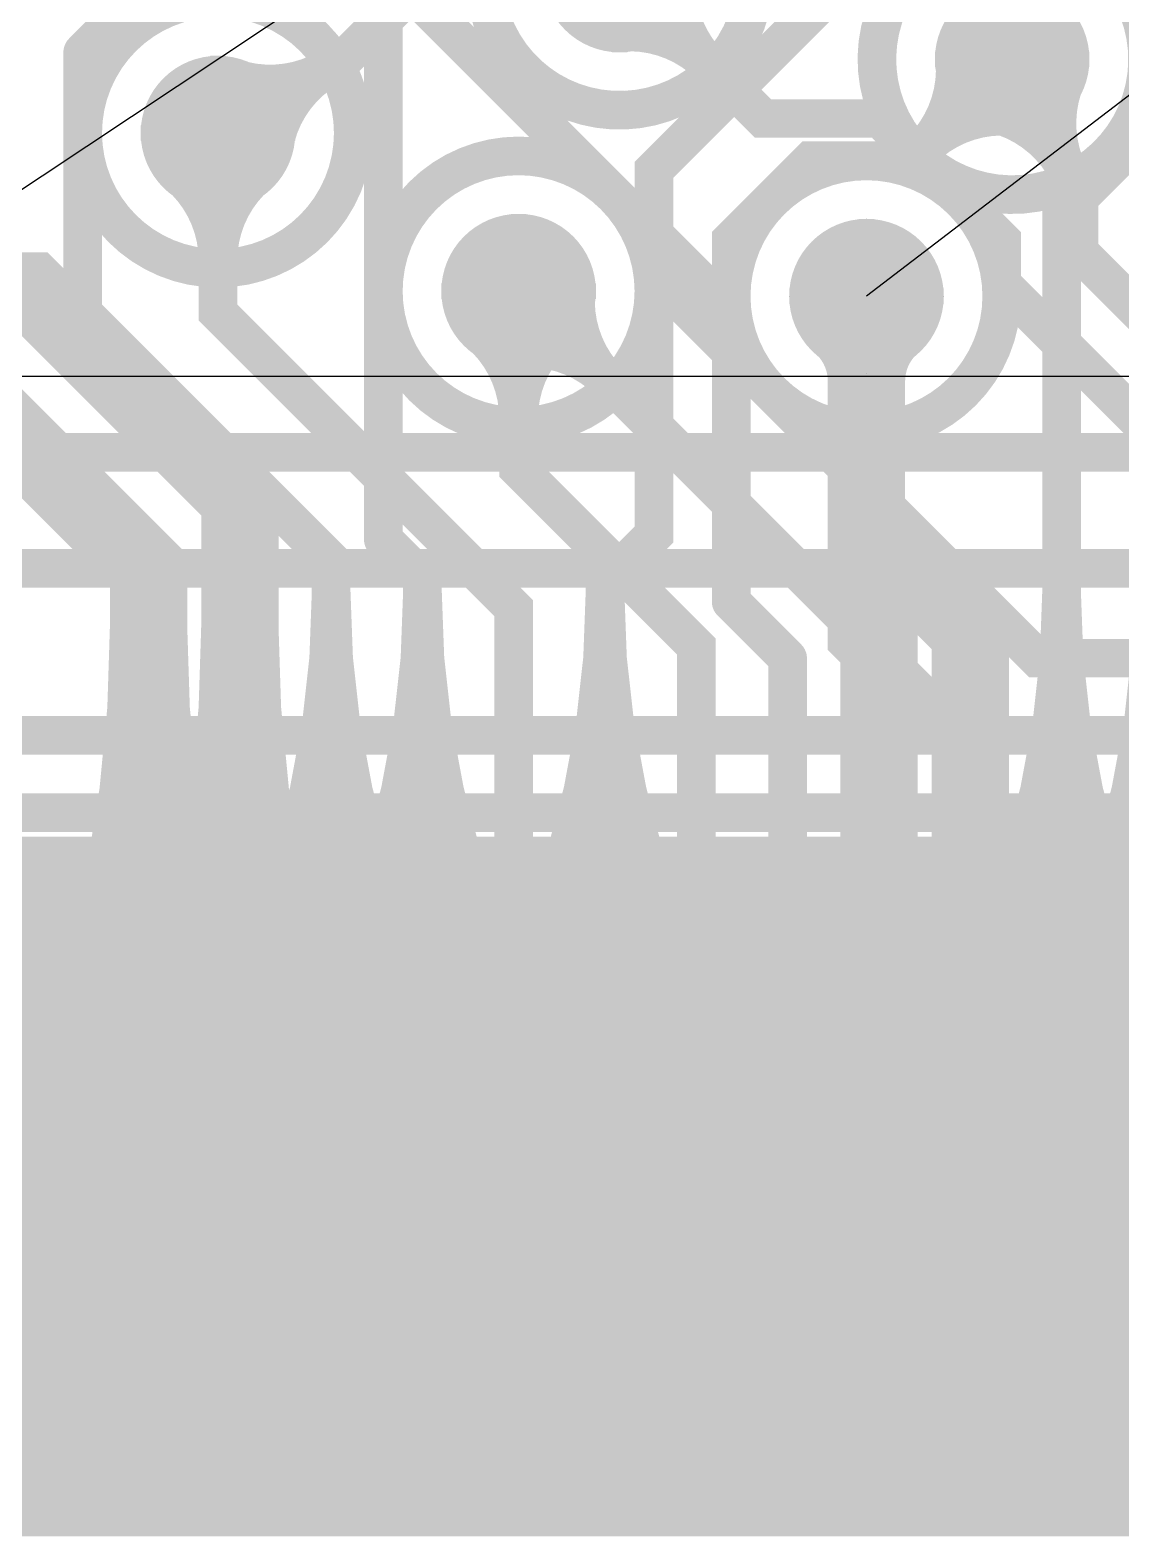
# Model space of a CAD drawing. Extents: x -4539 to 5978, y -4736 to 3041.
# Drawn here: x 1226.8 to 1367.9, y 10.7 to 204.8 of the extents above; entities that cross this region are included whole.
import ezdxf

# ---------------------------------------------------------------- set-up
doc = ezdxf.new("R2010")
doc.units = 0
for name, pattern in [('KEEPOUT_00000100', [2, 1, 1]), ('SIG_104', [2, 1, 1]), ('SIG_172', [2, 1, 1]), ('SIG_173', [2, 1, 1]), ('SIG_175', [2, 1, 1]), ('SIG_195', [2, 1, 1]), ('SIG_196', [2, 1, 1]), ('SIG_56', [2, 1, 1]), ('SIG_60', [2, 1, 1]), ('SIG_76', [2, 1, 1]), ('SIG_82', [2, 1, 1]), ('SIG_84', [2, 1, 1]), ('SIG_90', [2, 1, 1]), ('SIG_92', [2, 1, 1]), ('SIG_95', [2, 1, 1])]:
    doc.linetypes.add(name, pattern=pattern)
doc.layers.get('0').update_dxf_attribs({"color": 254, "linetype": 'CONTINUOUS'})
for name, color, linetype in [('DRIL_NPLTE_THRU_01', 16, 'CONTINUOUS'), ('DRIL_NPLTE_THRU_02', 2, 'CONTINUOUS'), ('DRIL_NPLTE_THRU_03', 34, 'CONTINUOUS'), ('DRIL_NPLTE_THRU_04', 96, 'CONTINUOUS'), ('DRIL_NPLTE_THRU_05', 6, 'CONTINUOUS'), ('DRIL_NPLTE_THRU_06', 176, 'CONTINUOUS'), ('DRIL_PLTE_THRU_01', 16, 'CONTINUOUS'), ('DRIL_PLTE_THRU_02', 2, 'CONTINUOUS'), ('DRIL_PLTE_THRU_03', 34, 'CONTINUOUS'), ('DRIL_PLTE_THRU_04', 96, 'CONTINUOUS'), ('DRIL_PLTE_THRU_05', 6, 'CONTINUOUS'), ('DRIL_PLTE_THRU_06', 176, 'CONTINUOUS'), ('DRIL_SYMBOL', 254, 'CONTINUOUS'), ('KEEPOUT_00', 43, 'CONTINUOUS'), ('LINK_00', 254, 'CONTINUOUS'), ('PADS_BOT', 5, 'CONTINUOUS'), ('PADS_INNER', 1, 'CONTINUOUS'), ('PADS_TOP', 1, 'CONTINUOUS'), ('POUR_OUTLINE_02', 56, 'CONTINUOUS'), ('POUR_OUTLINE_05', 216, 'CONTINUOUS'), ('POUR_VIATHERM_05', 216, 'CONTINUOUS'), ('POUR_VOID_02', 56, 'CONTINUOUS'), ('POUR_VOID_05', 216, 'CONTINUOUS'), ('TEAR_01', 1, 'CONTINUOUS'), ('TEAR_03', 43, 'CONTINUOUS'), ('TEAR_04', 3, 'CONTINUOUS'), ('TEAR_06', 5, 'CONTINUOUS'), ('TRACE_01', 1, 'CONTINUOUS'), ('TRACE_03', 43, 'CONTINUOUS'), ('TRACE_04', 3, 'CONTINUOUS'), ('TRACE_06', 5, 'CONTINUOUS'), ('VIAPTS', 1, 'CONTINUOUS')]:
    doc.layers.add(name, color=color, linetype=linetype)

# ---------------------------------------------------------------- blocks, each defined once
blk = doc.blocks.new('POUR_VOID_629')
at = {"layer": 'POUR_VOID_02', "const_width": 5}
blk.add_lwpolyline([(-4966.39, -6308.54, 1), (-4931.39, -6308.54, 1)], format="xyb", close=True, dxfattribs=at)
blk = doc.blocks.new('POUR_VOID_603')
at = {"layer": 'POUR_VOID_02', "const_width": 5}
blk.add_lwpolyline([(-4898.08, -6270.63, -4.770852), (-4884.87, -6275.43, -4.770852)], format="xyb", close=True, dxfattribs=at)
blk = doc.blocks.new('POUR_VOID_602')
at = {"layer": 'POUR_VOID_02', "const_width": 5}
blk.add_lwpolyline([(-4927.5, -6329, 1), (-4892.5, -6329, 1)], format="xyb", close=True, dxfattribs=at)
blk = doc.blocks.new('POUR_VOID_568')
at = {"layer": 'POUR_VOID_02', "const_width": 5}
blk.add_lwpolyline([(-4837.57, -6283.74, -3.610105), (-4855.58, -6284.26, -3.610105)], format="xyb", close=True, dxfattribs=at)
blk = doc.blocks.new('POUR_VOID_567')
at = {"layer": 'POUR_VOID_02', "const_width": 5}
blk.add_lwpolyline([(-4882.5, -6329.65, 1), (-4847.5, -6329.65, 1)], format="xyb", close=True, dxfattribs=at)
blk = doc.blocks.new('POUR_OUTLINE_418')
at = {"layer": 'POUR_OUTLINE_02', "const_width": 5}
blk.add_lwpolyline([(-3557.5, -5612.5), (-3557.5, -4942.5), (-6182.5, -4942.5), (-6182.5, -5617.5), (-6166.44, -5617.5, -0.691217), (-6166.44, -5802.5), (-6182.5, -5802.5), (-6182.5, -6482.5), (-5597.5, -6482.5), (-5597.5, -6359.83, -0.121918), (-5590.76, -6342.93, -5.51621), (-5582.07, -6334.24, -0.564646), (-5522.5, -6359.83), (-5522.5, -6482.5), (-3557.5, -6482.5), (-3557.5, -5807.5), (-3558.62, -5807.5, -0.806303), (-3558.62, -5612.5)], format="xyb", close=True, dxfattribs=at)
for name in ['POUR_VOID_603', 'POUR_VOID_568', 'POUR_VOID_629', 'POUR_VOID_602', 'POUR_VOID_567']:
    blk.add_blockref(name, (0, 0))
blk = doc.blocks.new('POUR_HEADER_0')
blk.add_blockref('POUR_OUTLINE_418', (6185, 6485))
blk = doc.blocks.new('POUR_VOID_100')
at = {"layer": 'POUR_VOID_05', "const_width": 5}
blk.add_lwpolyline([(-4966.39, -6308.54, 1), (-4931.39, -6308.54, 1)], format="xyb", close=True, dxfattribs=at)
blk = doc.blocks.new('POUR_VOID_88')
at = {"layer": 'POUR_VOID_05', "const_width": 5}
blk.add_lwpolyline([(-4898.08, -6270.63, -4.770852), (-4884.87, -6275.43, -4.770852)], format="xyb", close=True, dxfattribs=at)
blk = doc.blocks.new('POUR_VOID_87')
at = {"layer": 'POUR_VOID_05', "const_width": 5}
blk.add_lwpolyline([(-4927.5, -6329, 1), (-4892.5, -6329, 1)], format="xyb", close=True, dxfattribs=at)
blk = doc.blocks.new('POUR_VOID_83')
at = {"layer": 'POUR_VOID_05', "const_width": 5}
blk.add_lwpolyline([(-4837.57, -6283.74, -3.610105), (-4855.58, -6284.26, -3.610105)], format="xyb", close=True, dxfattribs=at)
blk = doc.blocks.new('POUR_OUTLINE_4')
at = {"layer": 'POUR_OUTLINE_05', "const_width": 5}
blk.add_lwpolyline([(-5097.5, -6349.86), (-4553.88, -6349.86), (-4553.88, -6309.11), (-4555.99, -6306.99, -0.37493), (-4572.26, -6290.72), (-4593.75, -6269.24, -0.1128), (-4596.39, -6276.57, -4.322827), (-4609.53, -6284.55, -0.98486), (-4613.24, -6249.75), (-4637.54, -6225.44), (-4637.54, -6123.48), (-4636.56, -6123.48, -2.100063), (-4609.39, -6123.48), (-4343.92, -6123.48, -1.29963), (-4310.08, -6123.48), (-4299.92, -6123.48, -0.923355)], format="xyb", dxfattribs=at)
for name in ['POUR_VOID_88', 'POUR_VOID_83', 'POUR_VOID_100', 'POUR_VOID_87']:
    blk.add_blockref(name, (0, 0))
blk = doc.blocks.new('POUR_VIATHERM_376')
at = {"layer": 'POUR_VIATHERM_05'}
for points in [[(-4865, -6319.65), (-4865, -6319.65)], [(-4875, -6329.65), (-4875, -6329.65)], [(-4855, -6329.65), (-4855, -6329.65)], [(-4865, -6339.65), (-4865, -6339.65)]]:
    blk.add_lwpolyline(points, dxfattribs=at)
blk = doc.blocks.new('POUR_HEADER_1')
for name in ['POUR_OUTLINE_4', 'POUR_VIATHERM_376']:
    blk.add_blockref(name, (5333.86, 5791.34))
blk = doc.blocks.new('POUR_VOID_187')
at = {"layer": 'POUR_VOID_05', "const_width": 5}
blk.add_lwpolyline([(-4293.48, -6138.48), (-4622.54, -6138.48), (-4622.54, -6219.23), (-4565.83, -6275.94, -0.235608), (-4550.58, -6272.55, -0.772156), (-4520.86, -6256.31, -4.274512), (-4516.33, -6271.16, -0.438077), (-4537.82, -6285.29, -0.240171), (-4541.4, -6300.78, -0.148142), (-4538.88, -6309.11), (-4538.88, -6311.74, -0.052246), (-4535.24, -6311.52, -2.752787), (-4518.66, -6326.67, -0.504635), (-4538.88, -6346.26), (-4538.88, -6349.86, -0.414215), (-4553.88, -6364.86), (-5097.5, -6364.86, -0.21342)], format="xyb", dxfattribs=at)
blk = doc.blocks.new('POUR_OUTLINE_162')
at = {"layer": 'POUR_OUTLINE_05', "const_width": 5}
blk.add_lwpolyline([(-3557.5, -5612.5), (-3557.5, -4942.5), (-6182.5, -4942.5), (-6182.5, -5617.5), (-6166.44, -5617.5, -0.691217), (-6166.44, -5802.5), (-6182.5, -5802.5), (-6182.5, -6482.5), (-5597.5, -6482.5), (-5597.5, -6359.83, -0.121918), (-5590.76, -6342.93, -0.711311), (-5613.56, -6318.99, -4.185103), (-5600.74, -6309.72, -0.59758), (-5582.07, -6334.24, -0.564646), (-5522.5, -6359.83), (-5522.5, -6482.5), (-3557.5, -6482.5), (-3557.5, -5807.5), (-3558.62, -5807.5, -0.806303), (-3558.62, -5612.5)], format="xyb", close=True, dxfattribs=at)
blk.add_blockref('POUR_VOID_187', (0, 0))
blk = doc.blocks.new('POUR_HEADER_3')
blk.add_blockref('POUR_OUTLINE_162', (6185, 6485))
blk = doc.blocks.new('KEEPOUT_20')
at = {"layer": 'KEEPOUT_00', "linetype": 'KEEPOUT_00000100'}
blk.add_lwpolyline([(0, 44.59), (2718.1, 44.59), (2718.1, -115.41), (0, -115.41)], close=True, dxfattribs=at)
blk = doc.blocks.new('DRIL_SYMBOL_0')
at = {"layer": 'DRIL_SYMBOL', "const_width": 2}
for points in [[(0, -10), (0, 10)], [(-10, 0), (10, 0)]]:
    blk.add_lwpolyline(points, dxfattribs=at)
blk = doc.blocks.new('DRIL_HOLE_0')
blk.add_lwpolyline([(0, 0, 1), (0, 0, 1)], format="xyb", close=True)
blk.add_blockref('DRIL_SYMBOL_0', (0, 0))
blk = doc.blocks.new('PAD_2')
blk.add_lwpolyline([(0, 0, 1), (0, 0, 1)], format="xyb", close=True)
blk = doc.blocks.new('PAD_10')
at = {"const_width": 17.72}
blk.add_lwpolyline([(-45.28, 0), (45.28, 0)], dxfattribs=at)
blk = doc.blocks.new('STK_TOP_13')
at = {"layer": 'DRIL_NPLTE_THRU_01'}
blk.add_blockref('DRIL_HOLE_0', (0, 0), dxfattribs=at)
at = {"layer": 'DRIL_NPLTE_THRU_02'}
blk.add_blockref('DRIL_HOLE_0', (0, 0), dxfattribs=at)
at = {"layer": 'DRIL_NPLTE_THRU_03'}
blk.add_blockref('DRIL_HOLE_0', (0, 0), dxfattribs=at)
at = {"layer": 'DRIL_NPLTE_THRU_04'}
blk.add_blockref('DRIL_HOLE_0', (0, 0), dxfattribs=at)
at = {"layer": 'DRIL_NPLTE_THRU_05'}
blk.add_blockref('DRIL_HOLE_0', (0, 0), dxfattribs=at)
at = {"layer": 'DRIL_NPLTE_THRU_06'}
blk.add_blockref('DRIL_HOLE_0', (0, 0), dxfattribs=at)
at = {"layer": 'PADS_BOT'}
blk.add_blockref('PAD_2', (0, 0), dxfattribs=at)
at = {"layer": 'PADS_INNER'}
blk.add_blockref('PAD_2', (0, 0), dxfattribs=at)
at = {"layer": 'PADS_TOP', "rotation": 90}
blk.add_blockref('PAD_10', (0, 0), dxfattribs=at)
blk = doc.blocks.new('STK_TOP_12')
at = {"layer": 'DRIL_NPLTE_THRU_01'}
blk.add_blockref('DRIL_HOLE_0', (0, 0), dxfattribs=at)
at = {"layer": 'DRIL_NPLTE_THRU_02'}
blk.add_blockref('DRIL_HOLE_0', (0, 0), dxfattribs=at)
at = {"layer": 'DRIL_NPLTE_THRU_03'}
blk.add_blockref('DRIL_HOLE_0', (0, 0), dxfattribs=at)
at = {"layer": 'DRIL_NPLTE_THRU_04'}
blk.add_blockref('DRIL_HOLE_0', (0, 0), dxfattribs=at)
at = {"layer": 'DRIL_NPLTE_THRU_05'}
blk.add_blockref('DRIL_HOLE_0', (0, 0), dxfattribs=at)
at = {"layer": 'DRIL_NPLTE_THRU_06'}
blk.add_blockref('DRIL_HOLE_0', (0, 0), dxfattribs=at)
at = {"layer": 'PADS_BOT', "rotation": 90}
blk.add_blockref('PAD_10', (0, 0), dxfattribs=at)
at = {"layer": 'PADS_INNER'}
blk.add_blockref('PAD_2', (0, 0), dxfattribs=at)
at = {"layer": 'PADS_TOP'}
blk.add_blockref('PAD_2', (0, 0), dxfattribs=at)
blk = doc.blocks.new('SYM_TOP_10')
for name, p in [('STK_TOP_13', (1218.5, 55.12)), ('STK_TOP_12', (1230.31, 55.12)), ('STK_TOP_13', (1242.13, 55.12)), ('STK_TOP_12', (1253.94, 55.12)), ('STK_TOP_13', (1265.75, 55.12)), ('STK_TOP_12', (1277.56, 55.12)), ('STK_TOP_13', (1289.37, 55.12)), ('STK_TOP_12', (1301.18, 55.12)), ('STK_TOP_13', (1312.99, 55.12)), ('STK_TOP_12', (1324.8, 55.12)), ('STK_TOP_13', (1336.61, 55.12)), ('STK_TOP_12', (1348.43, 55.12)), ('STK_TOP_13', (1360.24, 55.12)), ('STK_TOP_12', (1372.05, 55.12))]:
    blk.add_blockref(name, p)
blk = doc.blocks.new('PART_TOP_35')
blk.add_blockref('SYM_TOP_10', (0, 0))
blk = doc.blocks.new('TRACE_1216')
at = {"layer": 'TRACE_04', "linetype": 'SIG_56', "const_width": 5}
blk.add_lwpolyline([(678.92, 214.88), (719.2, 174.6), (719.2, 149.8), (755.5, 113.5), (2073.89, 113.5), (2140.68, 180.29), (2140.68, 198.63)], dxfattribs=at)
blk = doc.blocks.new('TRACE_1782')
at = {"layer": 'TRACE_04', "linetype": 'SIG_60', "const_width": 5}
blk.add_lwpolyline([(653, 221), (653, 197.62), (662, 188.62), (662, 182.25), (740.75, 103.5), (2078.03, 103.5), (2150.68, 176.14), (2150.68, 189.46)], dxfattribs=at)
blk = doc.blocks.new('SMOOTH_5')
at = {"const_width": 2.5}
blk.add_lwpolyline([(-1.25, 0, 1), (1.25, 0, 1)], format="xyb", close=True, dxfattribs=at)
blk = doc.blocks.new('TEAR_2008008000355')
at = {"const_width": 5}
for points in [[(14.21, 8.38, -0.196261), (3.22, 6.77)], [(14.21, 8.38, -0.067729), (5.74, 4.82)], [(14.21, 8.38, 0.067729), (7, 2.69)], [(14.21, 8.38, 0.196262), (7.49, -0.46)]]:
    blk.add_lwpolyline(points, format="xyb", dxfattribs=at)
for p in [(14.21, 8.38), (14.21, 8.38), (14.21, 8.38), (14.21, 8.38), (3.22, 6.77), (5.74, 4.82), (7, 2.69), (7.49, -0.46)]:
    blk.add_blockref('SMOOTH_5', p)
blk = doc.blocks.new('TRACE_1392')
at = {"layer": 'TRACE_04', "linetype": 'SIG_76', "const_width": 5}
blk.add_lwpolyline([(1251.11, 191.46), (1267.57, 201.16), (1290.56, 224.15), (1290.56, 231.4)], dxfattribs=at)
at = {"layer": 'TEAR_04'}
blk.add_blockref('TEAR_2008008000355', (1251.11, 191.46), dxfattribs=at)
at = {"layer": 'TRACE_04'}
for p in [(1290.56, 231.4), (1290.56, 224.15), (1267.57, 201.16), (1251.11, 191.46)]:
    blk.add_blockref('SMOOTH_5', p, dxfattribs=at)
blk = doc.blocks.new('TEAR_2008008000356')
at = {"const_width": 5}
for points in [[(0, -16.5, 0.196262), (-4.2, -6.21)], [(0, -16.5, -0.196262), (4.2, -6.21)], [(0, -16.5, 0.067729), (-1.24, -7.4)], [(0, -16.5, -0.067729), (1.24, -7.4)]]:
    blk.add_lwpolyline(points, format="xyb", dxfattribs=at)
for p in [(-4.2, -6.21), (4.2, -6.21), (-1.24, -7.4), (1.24, -7.4), (0, -16.5), (0, -16.5), (0, -16.5), (0, -16.5)]:
    blk.add_blockref('SMOOTH_5', p)
blk = doc.blocks.new('TRACE_774')
at = {"layer": 'TRACE_01', "linetype": 'SIG_76', "const_width": 5}
blk.add_lwpolyline([(1251.11, 191.46), (1251.11, 168.22), (1289.37, 129.96), (1289.37, 55.12)], dxfattribs=at)
at = {"layer": 'TEAR_01'}
blk.add_blockref('TEAR_2008008000356', (1251.11, 191.46), dxfattribs=at)
at = {"layer": 'TRACE_01'}
for p in [(1251.11, 191.46), (1251.11, 168.22), (1289.37, 129.96), (1289.37, 55.12)]:
    blk.add_blockref('SMOOTH_5', p, dxfattribs=at)
blk = doc.blocks.new('TEAR_2008008000387')
at = {"const_width": 5}
for points in [[(0, 77, -0.073915), (-5.09, 42.78)], [(0, 77, 0.073915), (5.09, 42.78)]]:
    blk.add_lwpolyline(points, format="xyb", dxfattribs=at)
blk.add_lwpolyline([(0, 77), (0, 42.78)], dxfattribs=at)
for p in [(0, 77), (0, 77), (0, 77), (-5.09, 42.78), (0, 42.78), (5.09, 42.78)]:
    blk.add_blockref('SMOOTH_5', p)
blk = doc.blocks.new('TRACE_742')
at = {"layer": 'TRACE_01', "linetype": 'SIG_82', "const_width": 5}
blk.add_lwpolyline([(1360.24, 55.12), (1360.24, 180.83), (1371.35, 191.94), (1371.35, 201)], dxfattribs=at)
at = {"layer": 'TEAR_01'}
blk.add_blockref('TEAR_2008008000387', (1360.24, 55.12), dxfattribs=at)
at = {"layer": 'TRACE_01'}
for p in [(1371.35, 201), (1371.35, 191.94), (1360.24, 180.83), (1360.24, 55.12)]:
    blk.add_blockref('SMOOTH_5', p, dxfattribs=at)
blk = doc.blocks.new('TRACE_2166')
at = {"layer": 'TRACE_06', "linetype": 'SIG_84', "const_width": 5}
blk.add_lwpolyline([(1272.5, 171), (1272.5, 206.09), (1293.53, 227.12), (1293.53, 271.39), (1302.68, 280.53), (1302.68, 437.42), (1416.03, 550.78), (1440.78, 550.78), (1480, 590)], dxfattribs=at)
at = {"layer": 'TRACE_06'}
for p in [(1272.5, 206.09), (1272.5, 171)]:
    blk.add_blockref('SMOOTH_5', p, dxfattribs=at)
blk = doc.blocks.new('TEAR_2008008000395')
at = {"const_width": 5}
for points in [[(0, 77, -0.073915), (-5.09, 42.78)], [(0, 77, 0.073915), (5.09, 42.78)]]:
    blk.add_lwpolyline(points, format="xyb", dxfattribs=at)
blk.add_lwpolyline([(0, 77), (0, 42.78)], dxfattribs=at)
for p in [(0, 77), (0, 77), (0, 77), (-5.09, 42.78), (0, 42.78), (5.09, 42.78)]:
    blk.add_blockref('SMOOTH_5', p)
blk = doc.blocks.new('TRACE_1598')
at = {"layer": 'TRACE_06', "linetype": 'SIG_84', "const_width": 5}
blk.add_lwpolyline([(1277.56, 55.12), (1277.56, 133.79)], dxfattribs=at)
at = {"layer": 'TEAR_06'}
blk.add_blockref('TEAR_2008008000395', (1277.56, 55.12), dxfattribs=at)
at = {"layer": 'TRACE_06'}
for p in [(1277.56, 133.79), (1277.56, 55.12)]:
    blk.add_blockref('SMOOTH_5', p, dxfattribs=at)
blk = doc.blocks.new('TEAR_2008008000407')
at = {"const_width": 5}
for points in [[(0, 77, -0.073915), (-5.09, 42.78)], [(0, 77, 0.073915), (5.09, 42.78)]]:
    blk.add_lwpolyline(points, format="xyb", dxfattribs=at)
blk.add_lwpolyline([(0, 77), (0, 42.78)], dxfattribs=at)
for p in [(0, 77), (0, 77), (0, 77), (-5.09, 42.78), (0, 42.78), (5.09, 42.78)]:
    blk.add_blockref('SMOOTH_5', p)
blk = doc.blocks.new('TRACE_1264')
at = {"layer": 'TEAR_06'}
blk.add_blockref('TEAR_2008008000407', (1372.05, 55.12), dxfattribs=at)
blk = doc.blocks.new('TEAR_2008008000426')
at = {"const_width": 5}
for points in [[(11.67, -11.67, -0.196262), (7.36, -1.42)], [(11.67, -11.67, -0.067729), (6.11, -4.35)], [(11.67, -11.67, 0.067729), (4.35, -6.11)], [(11.67, -11.67, 0.196262), (1.42, -7.36)]]:
    blk.add_lwpolyline(points, format="xyb", dxfattribs=at)
for p in [(7.36, -1.42), (6.11, -4.35), (4.35, -6.11), (1.42, -7.36), (11.67, -11.67), (11.67, -11.67), (11.67, -11.67), (11.67, -11.67)]:
    blk.add_blockref('SMOOTH_5', p)
blk = doc.blocks.new('TRACE_1346')
at = {"layer": 'TRACE_03', "linetype": 'SIG_90', "const_width": 5}
blk.add_lwpolyline([(1290, 171), (1347.5, 113.5), (1936.3, 113.5), (1989.85, 167.05), (1989.85, 167.85), (2007, 185)], dxfattribs=at)
at = {"layer": 'TEAR_03'}
blk.add_blockref('TEAR_2008008000426', (1290, 171), dxfattribs=at)
at = {"layer": 'TRACE_03'}
for p in [(1290, 171), (1347.5, 113.5)]:
    blk.add_blockref('SMOOTH_5', p, dxfattribs=at)
blk = doc.blocks.new('TEAR_2008008000428')
at = {"const_width": 5}
for points in [[(0, -16.5, 0.196262), (-4.2, -6.21)], [(0, -16.5, -0.196262), (4.2, -6.21)], [(0, -16.5, 0.067729), (-1.24, -7.4)], [(0, -16.5, -0.067729), (1.24, -7.4)]]:
    blk.add_lwpolyline(points, format="xyb", dxfattribs=at)
for p in [(-4.2, -6.21), (4.2, -6.21), (-1.24, -7.4), (1.24, -7.4), (0, -16.5), (0, -16.5), (0, -16.5), (0, -16.5)]:
    blk.add_blockref('SMOOTH_5', p)
blk = doc.blocks.new('TRACE_654')
at = {"layer": 'TRACE_01', "linetype": 'SIG_90', "const_width": 5}
blk.add_lwpolyline([(1290, 171), (1290, 147.99), (1312.99, 125), (1312.99, 55.12)], dxfattribs=at)
at = {"layer": 'TEAR_01'}
blk.add_blockref('TEAR_2008008000428', (1290, 171), dxfattribs=at)
at = {"layer": 'TRACE_01'}
for p in [(1290, 171), (1290, 147.99), (1312.99, 125), (1312.99, 55.12)]:
    blk.add_blockref('SMOOTH_5', p, dxfattribs=at)
blk = doc.blocks.new('TEAR_2008008000432')
at = {"const_width": 5}
for points in [[(-11.67, -11.67, 0.196262), (-7.36, -1.42)], [(-11.67, -11.67, 0.067729), (-6.11, -4.35)], [(-11.67, -11.67, -0.067729), (-4.35, -6.11)], [(-11.67, -11.67, -0.196262), (-1.42, -7.36)]]:
    blk.add_lwpolyline(points, format="xyb", dxfattribs=at)
for p in [(-7.36, -1.42), (-6.11, -4.35), (-4.35, -6.11), (-1.42, -7.36), (-11.67, -11.67), (-11.67, -11.67), (-11.67, -11.67), (-11.67, -11.67)]:
    blk.add_blockref('SMOOTH_5', p)
blk = doc.blocks.new('TRACE_2226')
at = {"layer": 'TRACE_06', "linetype": 'SIG_92', "const_width": 5}
blk.add_lwpolyline([(1317.5, 170.35), (1317.5, 177.6), (1327.78, 187.89), (1340.74, 187.89), (1353.85, 201)], dxfattribs=at)
at = {"layer": 'TEAR_06'}
blk.add_blockref('TEAR_2008008000432', (1353.85, 201), dxfattribs=at)
at = {"layer": 'TRACE_06'}
for p in [(1353.85, 201), (1327.78, 187.89), (1340.74, 187.89), (1317.5, 177.6), (1317.5, 170.35)]:
    blk.add_blockref('SMOOTH_5', p, dxfattribs=at)
blk = doc.blocks.new('TEAR_2008008000435')
at = {"const_width": 5}
for points in [[(7.31, -14.79, -0.196262), (6.52, -3.71)], [(7.31, -14.79, -0.067729), (4.39, -6.08)], [(7.31, -14.79, 0.196261), (-1.01, -7.43)], [(7.31, -14.79, 0.067729), (2.16, -7.18)]]:
    blk.add_lwpolyline(points, format="xyb", dxfattribs=at)
for p in [(6.52, -3.71), (4.39, -6.08), (-1.01, -7.43), (2.16, -7.18), (7.31, -14.79), (7.31, -14.79), (7.31, -14.79), (7.31, -14.79)]:
    blk.add_blockref('SMOOTH_5', p)
blk = doc.blocks.new('TRACE_1364')
at = {"layer": 'TRACE_03', "linetype": 'SIG_92', "const_width": 5}
blk.add_lwpolyline([(1353.85, 201), (1362.5, 183.49), (1362.5, 176.06), (1395.06, 143.5), (1675.39, 143.5), (1693.92, 162.03), (1693.92, 176.83), (1699.61, 182.52), (1699.61, 202.36), (1709.86, 212.61), (1724.36, 212.61), (1743.22, 193.75), (1749.94, 193.75), (1771.56, 172.12), (1771.56, 168.54), (1787.44, 152.67), (1933.69, 152.67), (1950.78, 169.75), (1950.78, 177.48), (1963.12, 189.82), (1963.82, 189.82), (1979, 205)], dxfattribs=at)
at = {"layer": 'TEAR_03'}
blk.add_blockref('TEAR_2008008000435', (1353.85, 201), dxfattribs=at)
at = {"layer": 'TRACE_03'}
for p in [(1353.85, 201), (1362.5, 183.49), (1362.5, 176.06)]:
    blk.add_blockref('SMOOTH_5', p, dxfattribs=at)
blk = doc.blocks.new('TEAR_2008008000450')
at = {"const_width": 5}
for points in [[(0, 77, -0.073915), (-5.09, 42.78)], [(0, 77, 0.073915), (5.09, 42.78)]]:
    blk.add_lwpolyline(points, format="xyb", dxfattribs=at)
blk.add_lwpolyline([(0, 77), (0, 42.78)], dxfattribs=at)
for p in [(0, 77), (0, 77), (0, 77), (-5.09, 42.78), (0, 42.78), (5.09, 42.78)]:
    blk.add_blockref('SMOOTH_5', p)
blk = doc.blocks.new('TRACE_1498')
at = {"layer": 'TRACE_06', "linetype": 'SIG_95', "const_width": 5}
blk.add_lwpolyline([(1301.18, 55.12), (1301.18, 133.16), (1307.5, 139.48), (1307.5, 186.67), (1333.5, 212.67), (1333.5, 272.88), (1364.5, 303.88), (1364.5, 345.25)], dxfattribs=at)
at = {"layer": 'TEAR_06'}
blk.add_blockref('TEAR_2008008000450', (1301.18, 55.12), dxfattribs=at)
at = {"layer": 'TRACE_06'}
for p in [(1307.5, 186.67), (1307.5, 139.48), (1301.18, 133.16), (1301.18, 55.12)]:
    blk.add_blockref('SMOOTH_5', p, dxfattribs=at)
blk = doc.blocks.new('TEAR_2008008000492')
at = {"const_width": 5}
for points in [[(0, 77, -0.073915), (-5.09, 42.78)], [(0, 77, 0.073915), (5.09, 42.78)]]:
    blk.add_lwpolyline(points, format="xyb", dxfattribs=at)
blk.add_lwpolyline([(0, 77), (0, 42.78)], dxfattribs=at)
for p in [(0, 77), (0, 77), (0, 77), (-5.09, 42.78), (0, 42.78), (5.09, 42.78)]:
    blk.add_blockref('SMOOTH_5', p)
blk = doc.blocks.new('TRACE_2328')
at = {"layer": 'TRACE_01', "linetype": 'SIG_104', "const_width": 5}
blk.add_lwpolyline([(1233.61, 191.46), (1233.61, 168.22), (1265.75, 136.09), (1265.75, 55.12)], dxfattribs=at)
at = {"layer": 'TEAR_01'}
blk.add_blockref('TEAR_2008008000492', (1265.75, 55.12), dxfattribs=at)
at = {"layer": 'TRACE_01'}
for p in [(1233.61, 191.46), (1233.61, 168.22), (1265.75, 136.09), (1265.75, 55.12)]:
    blk.add_blockref('SMOOTH_5', p, dxfattribs=at)
blk = doc.blocks.new('TRACE_1682')
at = {"layer": 'TRACE_03', "linetype": 'SIG_172', "const_width": 5}
blk.add_lwpolyline([(1273.06, 231.4), (1273.06, 212.8), (1312.5, 173.35), (1312.5, 168.1), (1357.1, 123.5), (1691.12, 123.5), (1730.73, 163.1), (1730.73, 170.35)], dxfattribs=at)
at = {"layer": 'TRACE_03'}
for p in [(1312.5, 173.35), (1312.5, 168.1), (1357.1, 123.5)]:
    blk.add_blockref('SMOOTH_5', p, dxfattribs=at)
blk = doc.blocks.new('TEAR_2008008001016')
at = {"const_width": 5}
for points in [[(11.67, -11.67, -0.196262), (7.36, -1.42)], [(11.67, -11.67, -0.067729), (6.11, -4.35)], [(11.67, -11.67, 0.067729), (4.35, -6.11)], [(11.67, -11.67, 0.196262), (1.42, -7.36)]]:
    blk.add_lwpolyline(points, format="xyb", dxfattribs=at)
for p in [(7.36, -1.42), (6.11, -4.35), (4.35, -6.11), (1.42, -7.36), (11.67, -11.67), (11.67, -11.67), (11.67, -11.67), (11.67, -11.67)]:
    blk.add_blockref('SMOOTH_5', p)
blk = doc.blocks.new('TRACE_1692')
at = {"layer": 'TRACE_03', "linetype": 'SIG_175', "const_width": 5}
blk.add_lwpolyline([(1303.06, 211.9), (1321.62, 193.34), (1336.77, 193.34), (1352.5, 177.6), (1352.5, 171.92), (1390.92, 133.5), (1679.53, 133.5), (1714.81, 168.77)], dxfattribs=at)
at = {"layer": 'TEAR_03'}
blk.add_blockref('TEAR_2008008001016', (1303.06, 211.9), dxfattribs=at)
at = {"layer": 'TRACE_03'}
for p in [(1321.62, 193.34), (1336.77, 193.34), (1352.5, 177.6), (1352.5, 171.92)]:
    blk.add_blockref('SMOOTH_5', p, dxfattribs=at)
blk = doc.blocks.new('SMOOTH_10')
at = {"const_width": 5}
blk.add_lwpolyline([(-2.5, 0, 1), (2.5, 0, 1)], format="xyb", close=True, dxfattribs=at)
blk = doc.blocks.new('TEAR_2008008001153')
at = {"const_width": 10}
for points in [[(0, -11, 0.196262), (-2.8, -4.14)], [(0, -11, -0.196262), (2.8, -4.14)]]:
    blk.add_lwpolyline(points, format="xyb", dxfattribs=at)
for p in [(-2.8, -4.14), (2.8, -4.14), (0, -11), (0, -11)]:
    blk.add_blockref('SMOOTH_10', p)
blk = doc.blocks.new('TRACE_1260')
at = {"layer": 'TRACE_06', "linetype": 'SIG_195', "const_width": 10}
blk.add_lwpolyline([(1335, 170.35), (1335, 140.16), (1348.43, 126.74), (1348.43, 55.12)], dxfattribs=at)
at = {"layer": 'TEAR_06'}
blk.add_blockref('TEAR_2008008001153', (1335, 170.35), dxfattribs=at)
at = {"layer": 'TRACE_06'}
for p in [(1335, 170.35), (1335, 140.16), (1348.43, 126.74), (1348.43, 55.12)]:
    blk.add_blockref('SMOOTH_10', p, dxfattribs=at)
blk = doc.blocks.new('TEAR_2008008001154')
at = {"const_width": 10}
for points in [[(0, -11, 0.196262), (-2.8, -4.14)], [(0, -11, -0.196262), (2.8, -4.14)]]:
    blk.add_lwpolyline(points, format="xyb", dxfattribs=at)
for p in [(-2.8, -4.14), (2.8, -4.14), (0, -11), (0, -11)]:
    blk.add_blockref('SMOOTH_10', p)
blk = doc.blocks.new('TRACE_24')
at = {"layer": 'TRACE_01', "linetype": 'SIG_195', "const_width": 10}
blk.add_lwpolyline([(1335, 170.35), (1335, 126.61), (1336.61, 125), (1336.61, 55.12)], dxfattribs=at)
at = {"layer": 'TEAR_01'}
blk.add_blockref('TEAR_2008008001154', (1335, 170.35), dxfattribs=at)
at = {"layer": 'TRACE_01'}
for p in [(1335, 170.35), (1335, 126.61), (1336.61, 125), (1336.61, 55.12)]:
    blk.add_blockref('SMOOTH_10', p, dxfattribs=at)
blk = doc.blocks.new('TEAR_2008008001155')
at = {"const_width": 10}
for points in [[(7.78, -7.78, -0.196261), (4.91, -0.95)], [(7.78, -7.78, 0.196261), (0.95, -4.91)]]:
    blk.add_lwpolyline(points, format="xyb", dxfattribs=at)
for p in [(4.91, -0.95), (0.95, -4.91), (7.78, -7.78), (7.78, -7.78)]:
    blk.add_blockref('SMOOTH_10', p)
blk = doc.blocks.new('TEAR_2008008001156')
at = {"const_width": 10}
for points in [[(0, 72.5, -0.047789), (-3.09, 40.28)], [(0, 72.5, 0.047789), (3.09, 40.28)]]:
    blk.add_lwpolyline(points, format="xyb", dxfattribs=at)
for p in [(0, 72.5), (0, 72.5), (-3.09, 40.28), (3.09, 40.28)]:
    blk.add_blockref('SMOOTH_10', p)
blk = doc.blocks.new('TRACE_906')
at = {"layer": 'TRACE_01', "linetype": 'SIG_195', "const_width": 10}
blk.add_lwpolyline([(1205.99, 171), (1242.13, 134.87), (1242.13, 55.12)], dxfattribs=at)
at = {"layer": 'TEAR_01'}
for name, p in [('TEAR_2008008001155', (1205.99, 171)), ('TEAR_2008008001156', (1242.13, 55.12))]:
    blk.add_blockref(name, p, dxfattribs=at)
at = {"layer": 'TRACE_01'}
for p in [(1205.99, 171), (1242.13, 134.87), (1242.13, 55.12)]:
    blk.add_blockref('SMOOTH_10', p, dxfattribs=at)
blk = doc.blocks.new('TEAR_2008008001157')
at = {"const_width": 10}
for points in [[(11, 0, -0.196262), (4.14, 2.8)], [(11, 0, 0.196262), (4.14, -2.8)]]:
    blk.add_lwpolyline(points, format="xyb", dxfattribs=at)
for p in [(4.14, 2.8), (11, 0), (11, 0), (4.14, -2.8)]:
    blk.add_blockref('SMOOTH_10', p)
blk = doc.blocks.new('TEAR_2008008001158')
at = {"const_width": 10}
for points in [[(0, 72.5, -0.047789), (-3.09, 40.28)], [(0, 72.5, 0.047789), (3.09, 40.28)]]:
    blk.add_lwpolyline(points, format="xyb", dxfattribs=at)
for p in [(0, 72.5), (0, 72.5), (-3.09, 40.28), (3.09, 40.28)]:
    blk.add_blockref('SMOOTH_10', p)
blk = doc.blocks.new('TRACE_240')
at = {"layer": 'TRACE_06', "linetype": 'SIG_195', "const_width": 10}
blk.add_lwpolyline([(1205.99, 171), (1226.99, 171), (1253.94, 144.06), (1253.94, 55.12)], dxfattribs=at)
at = {"layer": 'TEAR_06'}
for name, p in [('TEAR_2008008001157', (1205.99, 171)), ('TEAR_2008008001158', (1253.94, 55.12))]:
    blk.add_blockref(name, p, dxfattribs=at)
at = {"layer": 'TRACE_06'}
for p in [(1205.99, 171), (1226.99, 171), (1253.94, 144.06), (1253.94, 55.12)]:
    blk.add_blockref('SMOOTH_10', p, dxfattribs=at)
blk = doc.blocks.new('DRIL_SYMBOL_7')
at = {"layer": 'DRIL_SYMBOL', "const_width": 2}
for points in [[(0, -10), (0, 10)], [(-10, 0), (10, 0)]]:
    blk.add_lwpolyline(points, dxfattribs=at)
blk = doc.blocks.new('DRIL_HOLE_7')
at = {"const_width": 3.5}
blk.add_lwpolyline([(-1.75, 0, 1), (1.75, 0, 1)], format="xyb", close=True, dxfattribs=at)
blk.add_blockref('DRIL_SYMBOL_7', (0, 0))
blk = doc.blocks.new('PAD_15')
at = {"const_width": 10}
blk.add_lwpolyline([(0, -5, 1), (0, 5, 1)], format="xyb", close=True, dxfattribs=at)
blk = doc.blocks.new('STK_TOP_26')
at = {"layer": 'DRIL_PLTE_THRU_01'}
blk.add_blockref('DRIL_HOLE_7', (0, 0), dxfattribs=at)
at = {"layer": 'DRIL_PLTE_THRU_02'}
blk.add_blockref('DRIL_HOLE_7', (0, 0), dxfattribs=at)
at = {"layer": 'DRIL_PLTE_THRU_03'}
blk.add_blockref('DRIL_HOLE_7', (0, 0), dxfattribs=at)
at = {"layer": 'DRIL_PLTE_THRU_04'}
blk.add_blockref('DRIL_HOLE_7', (0, 0), dxfattribs=at)
at = {"layer": 'DRIL_PLTE_THRU_05'}
blk.add_blockref('DRIL_HOLE_7', (0, 0), dxfattribs=at)
at = {"layer": 'DRIL_PLTE_THRU_06'}
blk.add_blockref('DRIL_HOLE_7', (0, 0), dxfattribs=at)
at = {"layer": 'PADS_BOT'}
blk.add_blockref('PAD_15', (0, 0), dxfattribs=at)
at = {"layer": 'PADS_INNER'}
blk.add_blockref('PAD_15', (0, 0), dxfattribs=at)
at = {"layer": 'PADS_TOP'}
blk.add_blockref('PAD_15', (0, 0), dxfattribs=at)
blk = doc.blocks.new('SYM_TOP_2')
blk.add_blockref('STK_TOP_26', (0, 0))

msp = doc.modelspace()

# ---------------------------------------------------------------- linework, layer by layer
at = {"layer": 'LINK_00', "linetype": 'SIG_195'}
for q in [(1205.99, 171), (1335, 170.35)]:
    msp.add_line((2194.88, 828.7), q, dxfattribs=at)
at = {"layer": 'TRACE_01', "linetype": 'SIG_104', "const_width": 5}
for points in [[(1233.61, 201.91), (1241, 209.3)], [(1233.61, 201.91), (1233.61, 191.46)]]:
    msp.add_lwpolyline(points, dxfattribs=at)
at = {"layer": 'TRACE_06', "linetype": 'SIG_84', "const_width": 5}
for points in [[(1272.5, 138.85), (1272.5, 171)], [(1272.5, 138.85), (1277.56, 133.79)]]:
    msp.add_lwpolyline(points, dxfattribs=at)
at = {"layer": 'TRACE_06', "linetype": 'SIG_92', "const_width": 5}
for points in [[(1317.5, 130.8), (1317.5, 170.35)], [(1317.5, 130.8), (1324.8, 123.49)], [(1324.8, 55.12), (1324.8, 123.49)]]:
    msp.add_lwpolyline(points, dxfattribs=at)

# ---------------------------------------------------------------- block references
at = {"linetype": 'SIG_173'}
msp.add_blockref('POUR_HEADER_0', (15, 15), dxfattribs=at)
at = {"linetype": 'SIG_196'}
msp.add_blockref('POUR_HEADER_3', (15, 15), dxfattribs=at)
for name, p in [('PART_TOP_35', (0, 0)), ('TRACE_2166', (0, 0)), ('TRACE_1498', (0, 0)), ('TRACE_1264', (0, 0)), ('TRACE_1392', (0, 0)), ('TRACE_1682', (0, 0)), ('TRACE_1216', (0, 0)), ('TRACE_1782', (0, 0)), ('TRACE_1692', (0, 0)), ('TRACE_1364', (0, 0)), ('TRACE_2226', (0, 0)), ('TRACE_742', (0, 0)), ('TRACE_2328', (0, 0)), ('TRACE_774', (0, 0)), ('TRACE_1346', (0, 0)), ('TRACE_240', (0, 0)), ('TRACE_906', (0, 0)), ('TRACE_1260', (0, 0)), ('TRACE_24', (0, 0)), ('TRACE_654', (0, 0)), ('KEEPOUT_20', (-38.1, 115.41)), ('TRACE_1598', (0, 0))]:
    msp.add_blockref(name, p)
at = {"linetype": 'SIG_195'}
msp.add_blockref('POUR_HEADER_1', (866.14, 708.66), dxfattribs=at)
at = {"layer": 'TRACE_01'}
for p in [(1233.61, 201.91), (1233.61, 201.91), (1233.61, 191.46)]:
    msp.add_blockref('SMOOTH_5', p, dxfattribs=at)
at = {"layer": 'TRACE_06'}
for p in [(1272.5, 171), (1317.5, 170.35), (1272.5, 138.85), (1272.5, 138.85), (1277.56, 133.79), (1317.5, 130.8), (1317.5, 130.8), (1324.8, 123.49), (1324.8, 123.49), (1324.8, 55.12)]:
    msp.add_blockref('SMOOTH_5', p, dxfattribs=at)
at = {"layer": 'VIAPTS', "linetype": 'SIG_175'}
msp.add_blockref('SYM_TOP_2', (1303.06, 211.9), dxfattribs=at)
at = {"layer": 'VIAPTS', "linetype": 'SIG_92'}
msp.add_blockref('SYM_TOP_2', (1353.85, 201), dxfattribs=at)
at = {"layer": 'VIAPTS', "linetype": 'SIG_76'}
msp.add_blockref('SYM_TOP_2', (1251.11, 191.46), dxfattribs=at)
at = {"layer": 'VIAPTS', "linetype": 'SIG_90'}
msp.add_blockref('SYM_TOP_2', (1290, 171), dxfattribs=at)
at = {"layer": 'VIAPTS', "linetype": 'SIG_195'}
msp.add_blockref('SYM_TOP_2', (1335, 170.35), dxfattribs=at)

doc.saveas('drawing.dxf')
